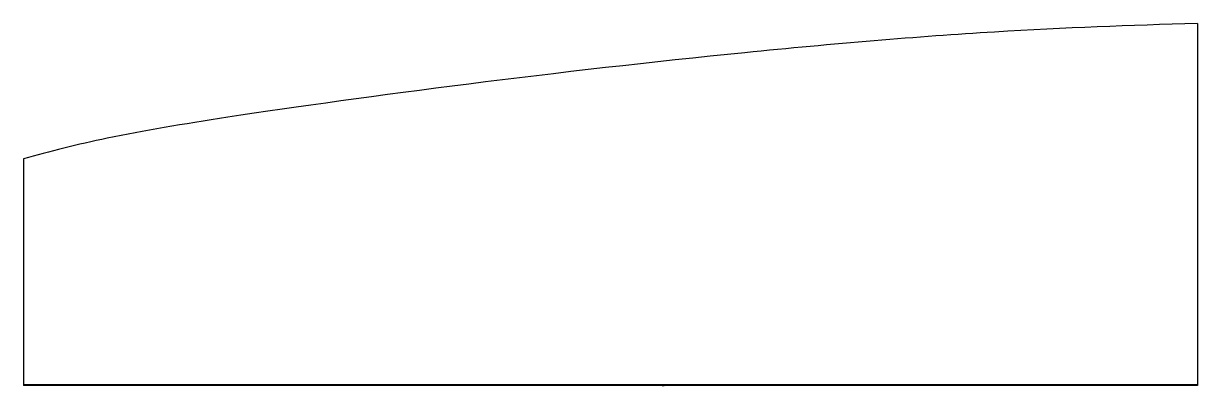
# Model space of a CAD drawing. Header units: millimetres. Extents: x -2555 to -602, y 1009 to 1612.
import ezdxf

# ---------------------------------------------------------------- set-up
doc = ezdxf.new("R2010")
doc.units = ezdxf.units.MM

msp = doc.modelspace()

# ---------------------------------------------------------------- linework, layer by layer
at = {"color": 7, "linetype": 'Continuous', "lineweight": 25}
for p, q in [((-602.1, 1611.8), (-602.1, 1009.2)), ((-2555, 1386.4), (-2555, 1009.2)), ((-2402.6, 1009.2), (-2402.6, 1010.2)), ((-2402.6, 1009.2), (-2402.6, 1010.2)), ((-2402.6, 1010.2), (-2402.6, 1010.2)), ((-2402.6, 1009.2), (-2402.6, 1009.2)), ((-1492.7, 1010.2), (-1492.7, 1009.2)), ((-1489.5, 1010.2), (-1492.7, 1010.2)), ((-1492.7, 1009.2), (-1489.5, 1009.2)), ((-1489.5, 1010.2), (-1489.5, 1009.2)), ((-1104.5, 1009.2), (-1104.5, 1010.2))]:
    msp.add_line(p, q, dxfattribs=at)
for points, knots in [([(-602.1, 1611.8), (-715.7, 1608.3), (-931.6, 1601.3), (-1208.8, 1577.7), (-1355.2, 1563.1)], [0.03363534, 0.03363534, 0.03363534, 0.03363534, 0.07013848, 0.108742, 0.108742, 0.108742, 0.108742]), ([(-1355.2, 1563.1), (-1661.9, 1532.3), (-2092.3, 1477), (-2409, 1424.4), (-2511.9, 1398.9), (-2555, 1386.4)], [0.1087772, 0.1087772, 0.1087772, 0.1087772, 0.1896625, 0.2162035, 0.2381605, 0.2381605, 0.2381605, 0.2381605])]:
    msp.add_open_spline(points, degree=3, knots=knots, dxfattribs=at)
for points in [[(-2402.6, 1010.2), (-2453.4, 1010.2), (-2504.2, 1010.2), (-2555, 1010.2)], [(-2402.6, 1009.2), (-2453.4, 1009.2), (-2504.2, 1009.2), (-2555, 1009.2)], [(-1492.7, 1010.2), (-1796, 1010.2), (-2099.4, 1010.2), (-2402.6, 1010.2)], [(-1492.7, 1009.2), (-1796, 1009.2), (-2099.4, 1009.2), (-2402.6, 1009.2)], [(-1104.5, 1010.2), (-1232.9, 1010.2), (-1361.2, 1010.2), (-1489.5, 1010.2)], [(-1104.5, 1009.2), (-1232.9, 1009.2), (-1361.2, 1009.2), (-1489.5, 1009.2)], [(-602.1, 1010.2), (-729.1, 1010.2), (-891.9, 1010.2), (-1104.5, 1010.2)], [(-602.1, 1009.2), (-729.1, 1009.2), (-891.9, 1009.2), (-1104.5, 1009.2)]]:
    msp.add_open_spline(points, degree=3, dxfattribs=at)

doc.saveas('drawing.dxf')
